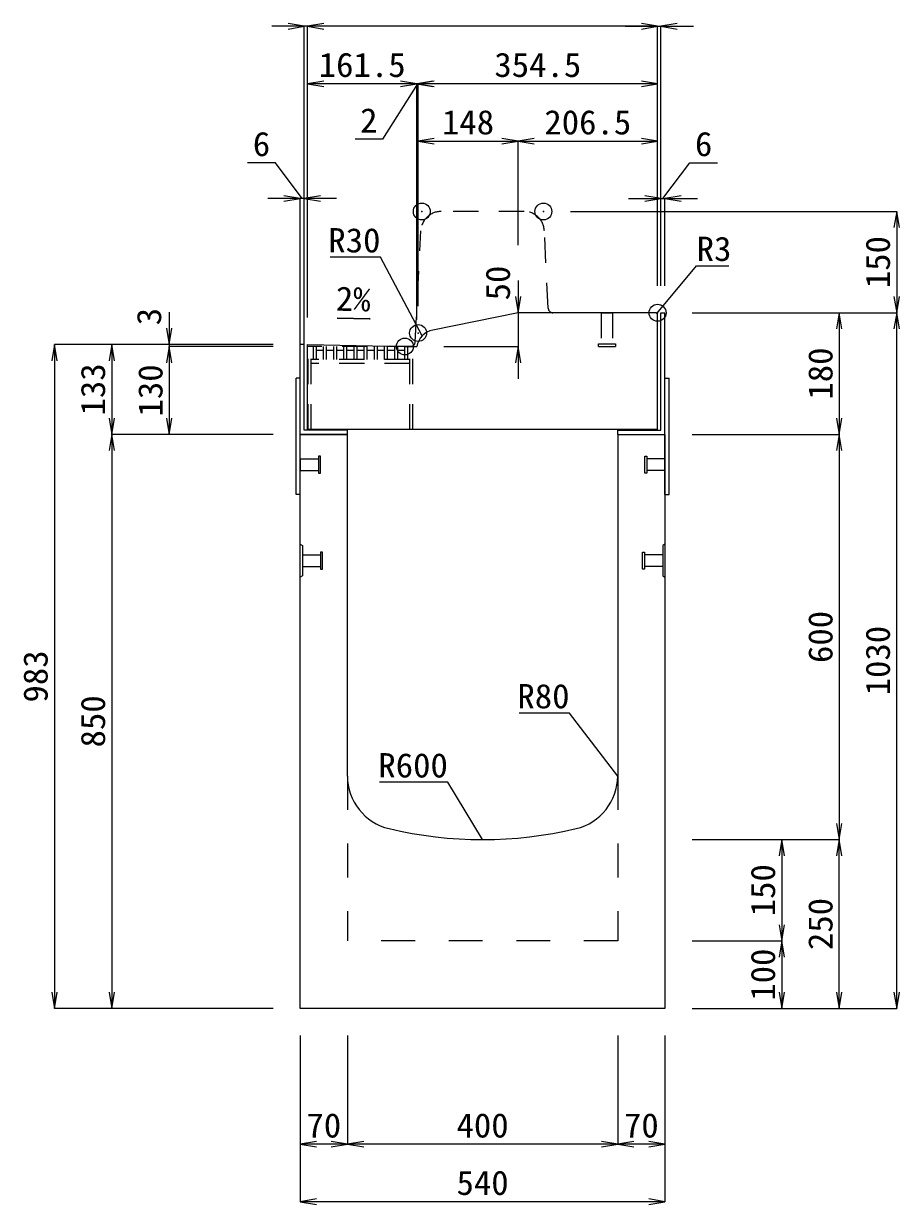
# Model space of a CAD drawing. Units: millimetres at full size. Extents: x -1809 to 57027, y -20349 to 17321.
# Drawn here: x 41639 to 42935, y 7404 to 9152 of the extents above; entities that cross this region are included whole.
import ezdxf
from ezdxf.enums import TextEntityAlignment as Align

# ---------------------------------------------------------------- set-up
doc = ezdxf.new("R2010")
doc.units = ezdxf.units.MM
doc.header["$LTSCALE"] = 50
doc.header["$PDMODE"] = 32
doc.header["$PDSIZE"] = 25
doc.linetypes.add('USER1', pattern=[2, 1, -1])
doc.linetypes.add('USER2', pattern=[1.35, 0.75, -0.6])
for name, color, linetype, lineweight in [('インサート', 3, 'USER2', 9), ('グレーチング', 7, 'USER2', 5), ('受枠', 3, 'Continuous', 5), ('寸法線', 7, 'Continuous', 13), ('引出線', 4, 'Continuous', 13), ('本体', 2, 'Continuous', 13)]:
    doc.layers.add(name, color=color, linetype=linetype, lineweight=lineweight)
doc.layers.add('作業エリア', color=11, linetype='Continuous')
doc.styles.add('ＭＳ 明朝', font='')
doc.styles.get('ＭＳ 明朝').set_extended_font_data('MS Mincho')

# ---------------------------------------------------------------- blocks, each defined once
blk = doc.blocks.new('open_arrow')
at = {"color": 0, "linetype": 'Continuous', "lineweight": -2}
blk.add_lwpolyline([(7.5, 1.25), (0, 0), (7.5, -1.25)], dxfattribs=at)

msp = doc.modelspace()

# ---------------------------------------------------------------- linework, layer by layer
at = {"layer": 'インサート'}
for p, q in [((42493.74, 8723.69), (42493.74, 8677.69)), ((42493.74, 8723.69), (42510.74, 8723.69)), ((42510.74, 8723.69), (42510.74, 8677.69)), ((42489.74, 8673.69), (42489.74, 8677.69)), ((42489.74, 8677.69), (42514.74, 8677.69)), ((42489.74, 8673.69), (42514.74, 8673.69)), ((42514.74, 8677.69), (42514.74, 8673.69)), ((42048.24, 8507.19), (42075.24, 8507.19)), ((42048.24, 8507.19), (42048.24, 8490.19)), ((42078.24, 8511.19), (42075.24, 8511.19)), ((42075.24, 8511.19), (42075.24, 8486.19)), ((42078.24, 8486.19), (42078.24, 8511.19)), ((42558.24, 8511.19), (42561.24, 8511.19)), ((42558.24, 8486.19), (42558.24, 8511.19)), ((42561.24, 8511.19), (42561.24, 8486.19)), ((42588.24, 8507.19), (42561.24, 8507.19)), ((42588.24, 8507.19), (42588.24, 8490.19)), ((42048.24, 8490.19), (42075.24, 8490.19)), ((42075.24, 8486.19), (42078.24, 8486.19)), ((42561.24, 8486.19), (42558.24, 8486.19)), ((42588.24, 8490.19), (42561.24, 8490.19)), ((42051.44, 8365.19), (42078.44, 8365.19)), ((42051.44, 8365.19), (42051.44, 8348.19)), ((42081.44, 8369.19), (42078.44, 8369.19)), ((42078.44, 8369.19), (42078.44, 8344.19)), ((42081.44, 8344.19), (42081.44, 8369.19)), ((42555.04, 8369.19), (42558.04, 8369.19)), ((42555.04, 8344.19), (42555.04, 8369.19)), ((42558.04, 8369.19), (42558.04, 8344.19)), ((42585.04, 8365.19), (42558.04, 8365.19)), ((42585.04, 8365.19), (42585.04, 8348.19)), ((42051.44, 8348.19), (42078.44, 8348.19)), ((42078.44, 8344.19), (42081.44, 8344.19)), ((42558.04, 8344.19), (42555.04, 8344.19)), ((42585.04, 8348.19), (42558.04, 8348.19))]:
    msp.add_line(p, q, dxfattribs=at)
at = {"layer": 'グレーチング'}
for p, q in [((42060.24, 8550.69), (42060.24, 8673.69)), ((42215.24, 8673.69), (42060.24, 8673.69)), ((42064.74, 8550.69), (42064.74, 8673.69)), ((42067.74, 8654.69), (42067.74, 8673.69)), ((42072.24, 8654.69), (42072.24, 8673.69)), ((42082.8, 8654.69), (42082.8, 8673.69)), ((42087.3, 8654.69), (42087.3, 8673.69)), ((42097.85, 8654.69), (42097.85, 8673.69)), ((42102.35, 8654.69), (42102.35, 8673.69)), ((42112.91, 8654.69), (42112.91, 8673.69)), ((42117.41, 8654.69), (42117.41, 8673.69)), ((42127.96, 8654.69), (42127.96, 8673.69)), ((42132.46, 8654.69), (42132.46, 8673.69)), ((42143.02, 8654.69), (42143.02, 8673.69)), ((42147.52, 8654.69), (42147.52, 8673.69)), ((42158.07, 8654.69), (42158.07, 8673.69)), ((42162.57, 8654.69), (42162.57, 8673.69)), ((42173.13, 8654.69), (42173.13, 8673.69)), ((42177.63, 8654.69), (42177.63, 8673.69)), ((42188.19, 8654.69), (42188.19, 8673.69)), ((42192.69, 8654.69), (42192.69, 8673.69)), ((42203.24, 8654.69), (42203.24, 8673.69)), ((42207.74, 8654.69), (42207.74, 8673.69)), ((42210.74, 8550.69), (42210.74, 8673.69)), ((42215.24, 8550.69), (42215.24, 8673.69)), ((42210.74, 8654.69), (42064.74, 8654.69)), ((42082.8, 8667.69), (42072.24, 8667.69)), ((42097.85, 8667.69), (42087.3, 8667.69)), ((42112.91, 8667.69), (42102.35, 8667.69)), ((42127.96, 8667.69), (42117.41, 8667.69)), ((42143.02, 8667.69), (42132.46, 8667.69)), ((42158.07, 8667.69), (42147.52, 8667.69)), ((42173.13, 8667.69), (42162.57, 8667.69)), ((42188.19, 8667.69), (42177.63, 8667.69)), ((42203.24, 8667.69), (42192.69, 8667.69)), ((42210.74, 8648.69), (42064.74, 8648.69))]:
    msp.add_line(p, q, dxfattribs=at)
at = {"layer": '作業エリア'}
for p in [(42228.24, 8873.69), (42408.24, 8873.69), (42577.24, 8723.69), (42222.74, 8693.69), (42203.24, 8673.69)]:
    msp.add_point(p, dxfattribs=at)
at = {"layer": '受枠'}
for p, q in [((42582.24, 8723.69), (42588.24, 8723.69)), ((42582.24, 8549.69), (42582.24, 8723.69)), ((42588.24, 8454.69), (42588.24, 8723.69)), ((42054.24, 8676.69), (42048.24, 8676.69)), ((42048.24, 8454.69), (42048.24, 8676.69)), ((42054.24, 8549.69), (42054.24, 8676.69)), ((42048.24, 8626.69), (42042.24, 8626.69)), ((42042.24, 8454.69), (42042.24, 8626.69)), ((42588.24, 8626.69), (42594.24, 8626.69)), ((42594.24, 8454.69), (42594.24, 8626.69)), ((42118.24, 8549.69), (42054.24, 8549.69)), ((42118.24, 8543.69), (42118.24, 8549.69)), ((42518.24, 8549.69), (42582.24, 8549.69)), ((42518.24, 8543.69), (42518.24, 8549.69)), ((42118.24, 8543.69), (42048.24, 8543.69)), ((42518.24, 8543.69), (42588.24, 8543.69)), ((42048.24, 8454.69), (42042.24, 8454.69)), ((42588.24, 8454.69), (42594.24, 8454.69))]:
    msp.add_line(p, q, dxfattribs=at)
at = {"layer": '寸法線'}
for p, q in [((42107.24, 9147.81), (42006.24, 9147.81)), ((42054.24, 8716.69), (42054.24, 9147.81)), ((42577.24, 9147.81), (42059.24, 9147.81)), ((42059.24, 8716.48), (42059.24, 9147.81)), ((42059.24, 8716.48), (42059.24, 9147.81)), ((42529.24, 9147.81), (42630.24, 9147.81)), ((42577.24, 8763.69), (42577.24, 9147.81)), ((42577.24, 8763.69), (42577.24, 9147.81)), ((42582.24, 8763.69), (42582.24, 9147.81)), ((42268.81, 9062.81), (42059.24, 9062.81)), ((42059.24, 8716.48), (42059.24, 9062.81)), ((42221.78, 9062.81), (42170.03, 8980.58)), ((42270.74, 9062.81), (42172.81, 9062.81)), ((42220.81, 8713.69), (42220.81, 9062.81)), ((42220.81, 8713.69), (42220.81, 9062.81)), ((42577.24, 9062.81), (42222.74, 9062.81)), ((42222.74, 8733.69), (42222.74, 9062.81)), ((42222.74, 8733.69), (42222.74, 9062.81)), ((42577.24, 8763.69), (42577.24, 9062.81)), ((42170.03, 8980.58), (42129.66, 8980.58)), ((42222.74, 8977.81), (42370.74, 8977.81)), ((42222.74, 8793.69), (42222.74, 8977.81)), ((42370.74, 8823.69), (42370.74, 8977.81)), ((42370.74, 8977.81), (42577.24, 8977.81)), ((42370.74, 8823.69), (42370.74, 8977.81)), ((42577.24, 8823.69), (42577.24, 8977.81)), ((42011.6, 8945.61), (41970.41, 8945.61)), ((42051.24, 8892.81), (42011.6, 8945.61)), ((42585.24, 8892.81), (42624.88, 8945.61)), ((42624.88, 8945.61), (42666.07, 8945.61)), ((42102.24, 8892.81), (42000.24, 8892.81)), ((42048.24, 8631.69), (42048.24, 8892.81)), ((42054.24, 8631.69), (42054.24, 8892.81)), ((42534.24, 8892.81), (42636.24, 8892.81)), ((42582.24, 8763.69), (42582.24, 8892.81)), ((42588.24, 8763.69), (42588.24, 8892.81)), ((42448.24, 8873.69), (42931.18, 8873.69)), ((42931.18, 8873.69), (42931.18, 8723.69)), ((42370.74, 8771.69), (42370.74, 8625.69)), ((41854.46, 8724.69), (41854.46, 8625.69)), ((42628.24, 8723.69), (42846.18, 8723.69)), ((42628.24, 8723.69), (42931.18, 8723.69)), ((42628.24, 8723.69), (42931.18, 8723.69)), ((42846.18, 8723.69), (42846.18, 8543.69)), ((42931.18, 7693.69), (42931.18, 8723.69)), ((41684.46, 8676.69), (41684.46, 7693.69)), ((42008.24, 8676.69), (41684.46, 8676.69)), ((41769.46, 8676.69), (41769.46, 8543.69)), ((42008.24, 8676.69), (41769.46, 8676.69)), ((42008.24, 8676.69), (41854.46, 8676.69)), ((42008.24, 8673.69), (41854.46, 8673.69)), ((41854.46, 8673.69), (41854.46, 8543.69)), ((42008.24, 8673.69), (41854.46, 8673.69)), ((42260.81, 8673.69), (42370.74, 8673.69)), ((42008.24, 8543.69), (41769.46, 8543.69)), ((41769.46, 8543.69), (41769.46, 7693.69)), ((42008.24, 8543.69), (41769.46, 8543.69)), ((42008.24, 8543.69), (41854.46, 8543.69)), ((42628.24, 8543.69), (42846.18, 8543.69)), ((42628.24, 8543.69), (42846.18, 8543.69)), ((42846.18, 8543.69), (42846.18, 7943.69)), ((42628.24, 7943.69), (42846.18, 7943.69)), ((42628.24, 7943.69), (42761.18, 7943.69)), ((42628.24, 7943.69), (42846.18, 7943.69)), ((42761.18, 7943.69), (42761.18, 7793.69)), ((42846.18, 7693.69), (42846.18, 7943.69)), ((42628.24, 7793.69), (42761.18, 7793.69)), ((42628.24, 7793.69), (42761.18, 7793.69)), ((42761.18, 7793.69), (42761.18, 7693.69)), ((42008.24, 7693.69), (41684.46, 7693.69)), ((42008.24, 7693.69), (41769.46, 7693.69)), ((42628.24, 7693.69), (42761.18, 7693.69)), ((42628.24, 7693.69), (42846.18, 7693.69)), ((42628.24, 7693.69), (42931.18, 7693.69)), ((42048.24, 7653.69), (42048.24, 7492.54)), ((42048.24, 7653.69), (42048.24, 7407.54)), ((42118.24, 7653.69), (42118.24, 7492.54)), ((42118.24, 7653.69), (42118.24, 7492.54)), ((42518.24, 7653.69), (42518.24, 7492.54)), ((42518.24, 7653.69), (42518.24, 7492.54)), ((42588.24, 7653.69), (42588.24, 7492.54)), ((42588.24, 7653.69), (42588.24, 7407.54)), ((42118.24, 7492.54), (42048.24, 7492.54)), ((42518.24, 7492.54), (42118.24, 7492.54)), ((42588.24, 7492.54), (42518.24, 7492.54)), ((42588.24, 7407.54), (42048.24, 7407.54))]:
    msp.add_line(p, q, dxfattribs=at)
at = {"layer": '引出線'}
for points in [[(42228.84, 8689.55), (42167.12, 8805.85), (42092.45, 8805.85)], [(42576.36, 8722.81), (42635.09, 8793.18), (42682.81, 8793.18)], [(42151.91, 8714.86), (42103.17, 8715.84), (42151.91, 8714.86)], [(42518.24, 8037.73), (42446.99, 8130.84), (42372.31, 8130.84)], [(42318.24, 7943.69), (42266.88, 8028.44), (42165.87, 8028.44)]]:
    msp.add_lwpolyline(points, dxfattribs=at)
at = {"layer": '本体', "linetype": 'USER2', "lineweight": 9}
for p, q in [((42379.7, 8873.69), (42256.78, 8873.69)), ((42218.57, 8680.34), (42226.82, 8845.19)), ((42415.41, 8730.34), (42409.67, 8845.19))]:
    msp.add_line(p, q, dxfattribs=at)
at = {"layer": '本体'}
for p, q in [((42370.74, 8723.69), (42244.43, 8698.09)), ((42574.24, 8723.69), (42370.74, 8723.69)), ((42577.24, 8550.69), (42577.24, 8720.69)), ((42059.24, 8550.69), (42059.24, 8676.48)), ((42059.24, 8676.48), (42203.24, 8673.69)), ((42203.24, 8673.69), (42220.81, 8673.69)), ((42577.24, 8550.69), (42059.24, 8550.69)), ((42048.24, 7693.69), (42048.24, 8543.69)), ((42048.24, 8543.69), (42118.24, 8543.69)), ((42118.24, 8037.73), (42118.24, 8543.69)), ((42518.24, 8543.69), (42518.24, 8037.73)), ((42518.24, 8543.69), (42588.24, 8543.69)), ((42588.24, 8543.69), (42588.24, 7693.69)), ((42588.24, 7693.69), (42048.24, 7693.69))]:
    msp.add_line(p, q, dxfattribs=at)
at = {"layer": '本体', "lineweight": 9}
for p, q in [((42048.24, 8381.19), (42051.44, 8379.19)), ((42051.44, 8379.19), (42051.44, 8334.19)), ((42588.24, 8381.19), (42585.04, 8379.19)), ((42585.04, 8379.19), (42585.04, 8334.19)), ((42051.44, 8334.19), (42048.24, 8332.19)), ((42585.04, 8334.19), (42588.24, 8332.19))]:
    msp.add_line(p, q, dxfattribs=at)
at = {"layer": '本体', "linetype": 'USER1', "lineweight": 15}
for p, q in [((42118.24, 8037.73), (42118.24, 7793.69)), ((42518.24, 8037.73), (42518.24, 7793.69)), ((42518.24, 7793.69), (42118.24, 7793.69))]:
    msp.add_line(p, q, dxfattribs=at)
at = {"layer": '本体', "linetype": 'USER2', "lineweight": 9}
for centre, radius, start, end in [((42256.78, 8843.69), 30, 90, 177.13759), ((42379.7, 8843.69), 30, 2.86241, 90), ((42422.4, 8730.69), 7, 182.86241, 270), ((42211.58, 8680.69), 7, 270, 357.13759)]:
    msp.add_arc(centre, radius, start, end, dxfattribs=at)
at = {"layer": '本体'}
for centre, radius, start, end in [((42574.24, 8720.69), 3, 0, 90), ((42250.39, 8668.69), 30, 101.45875, 170.39512), ((42198.24, 8037.73), 80, 180, 256.65764), ((42438.24, 8037.73), 80, 283.34236, 0), ((42318.24, 8543.69), 600, 256.65764, 283.34236)]:
    msp.add_arc(centre, radius, start, end, dxfattribs=at)

# ---------------------------------------------------------------- block references
at = {"layer": '寸法線', "xscale": 3.2, "yscale": 3.2}
for p, rotation in [((42054.24, 9147.81), 180), ((42577.24, 9147.81), 180), ((42577.24, 9147.81), 180), ((42220.81, 9062.81), 180), ((42577.24, 9062.81), 180), ((42370.74, 8977.81), 180), ((42577.24, 8977.81), 180), ((42048.24, 8892.81), 180), ((42582.24, 8892.81), 180), ((42931.18, 8873.69), 270), ((42370.74, 8723.69), 90), ((42931.18, 8723.69), 90), ((42846.18, 8723.69), 270), ((42931.18, 8723.69), 270), ((41854.46, 8676.69), 90), ((41684.46, 8676.69), 270), ((41769.46, 8676.69), 270), ((41854.46, 8673.69), 270), ((41854.46, 8673.69), 270), ((42370.74, 8673.69), 270), ((41769.46, 8543.69), 90), ((41854.46, 8543.69), 90), ((42846.18, 8543.69), 90), ((41769.46, 8543.69), 270), ((42846.18, 8543.69), 270), ((42846.18, 7943.69), 90), ((42761.18, 7943.69), 270), ((42846.18, 7943.69), 270), ((42761.18, 7793.69), 90), ((42761.18, 7793.69), 270), ((41684.46, 7693.69), 90), ((41769.46, 7693.69), 90), ((42761.18, 7693.69), 90), ((42846.18, 7693.69), 90), ((42931.18, 7693.69), 90), ((42118.24, 7492.54), 180), ((42518.24, 7492.54), 180), ((42588.24, 7492.54), 180), ((42588.24, 7407.54), 180)]:
    msp.add_blockref('open_arrow', p, dxfattribs=dict(at, rotation=rotation))
for p in [(42059.24, 9147.81), (42059.24, 9147.81), (42582.24, 9147.81), (42059.24, 9062.81), (42220.81, 9062.81), (42222.74, 9062.81), (42222.74, 9062.81), (42222.74, 8977.81), (42370.74, 8977.81), (42054.24, 8892.81), (42588.24, 8892.81), (42048.24, 7492.54), (42118.24, 7492.54), (42518.24, 7492.54), (42048.24, 7407.54)]:
    msp.add_blockref('open_arrow', p, dxfattribs=at)
at = {"layer": '引出線'}
for p, xscale, yscale, rotation in [((42151.91, 8714.86), 0.16, 0.16, 178.9), ((42576.36, 8722.81), 0.16, 0.16, 50.2), ((42228.84, 8689.55), 0.16, 0.16, 118), ((42518.24, 8037.73), 0.133, 0.133, 127.4), ((42318.24, 7943.69), 0.133, 0.133, 121.2)]:
    msp.add_blockref('open_arrow', p, dxfattribs=dict(at, xscale=xscale, yscale=yscale, rotation=rotation))

# ---------------------------------------------------------------- texts
at = {"layer": '寸法線', "style": 'ＭＳ 明朝', "width": 1.05}
for s, p in [('161.5', (42140.03, 9090.81)), ('354.5', (42399.99, 9090.81)), ('2', (42149.84, 9008.58)), ('148', (42296.74, 9005.81)), ('206.5', (42473.99, 9005.81)), ('6', (41991.01, 8973.61)), ('6', (42645.47, 8973.61)), ('70', (42083.24, 7520.54)), ('400', (42318.24, 7520.54)), ('70', (42553.24, 7520.54)), ('540', (42318.24, 7435.54))]:
    msp.add_text(s, height=36.03, dxfattribs=at).set_placement(p, align=Align.MIDDLE_CENTER)
for s, p in [('150', (42903.18, 8798.69)), ('50', (42340.74, 8767.75)), ('3', (41824.46, 8718.02)), ('180', (42818.18, 8633.69)), ('133', (41741.46, 8610.19)), ('130', (41826.46, 8608.69)), ('600', (42818.18, 8243.69)), ('1030', (42903.18, 8208.69)), ('983', (41656.46, 8185.19)), ('850', (41741.46, 8118.69)), ('150', (42733.18, 7868.69)), ('250', (42818.18, 7818.69)), ('100', (42733.18, 7743.69))]:
    msp.add_text(s, height=36.03, rotation=90, dxfattribs=at).set_placement(p, align=Align.MIDDLE_CENTER)
at = {"layer": '引出線', "style": 'ＭＳ 明朝', "width": 1.05}
for s, p in [('R30', (42167.12, 8849.05)), ('R80', (42446.99, 8174.04)), ('R600', (42266.88, 8071.64))]:
    msp.add_text(s, height=36.03, dxfattribs=at).set_placement(p, align=Align.TOP_RIGHT)
msp.add_text('R3', height=36.03, dxfattribs=at).set_placement((42635.09, 8836.38), align=Align.TOP_LEFT)
msp.add_text('2%', height=36.03, rotation=358.854, dxfattribs=at).set_placement((42152.85, 8761.76), align=Align.TOP_RIGHT)

doc.saveas('drawing.dxf')
